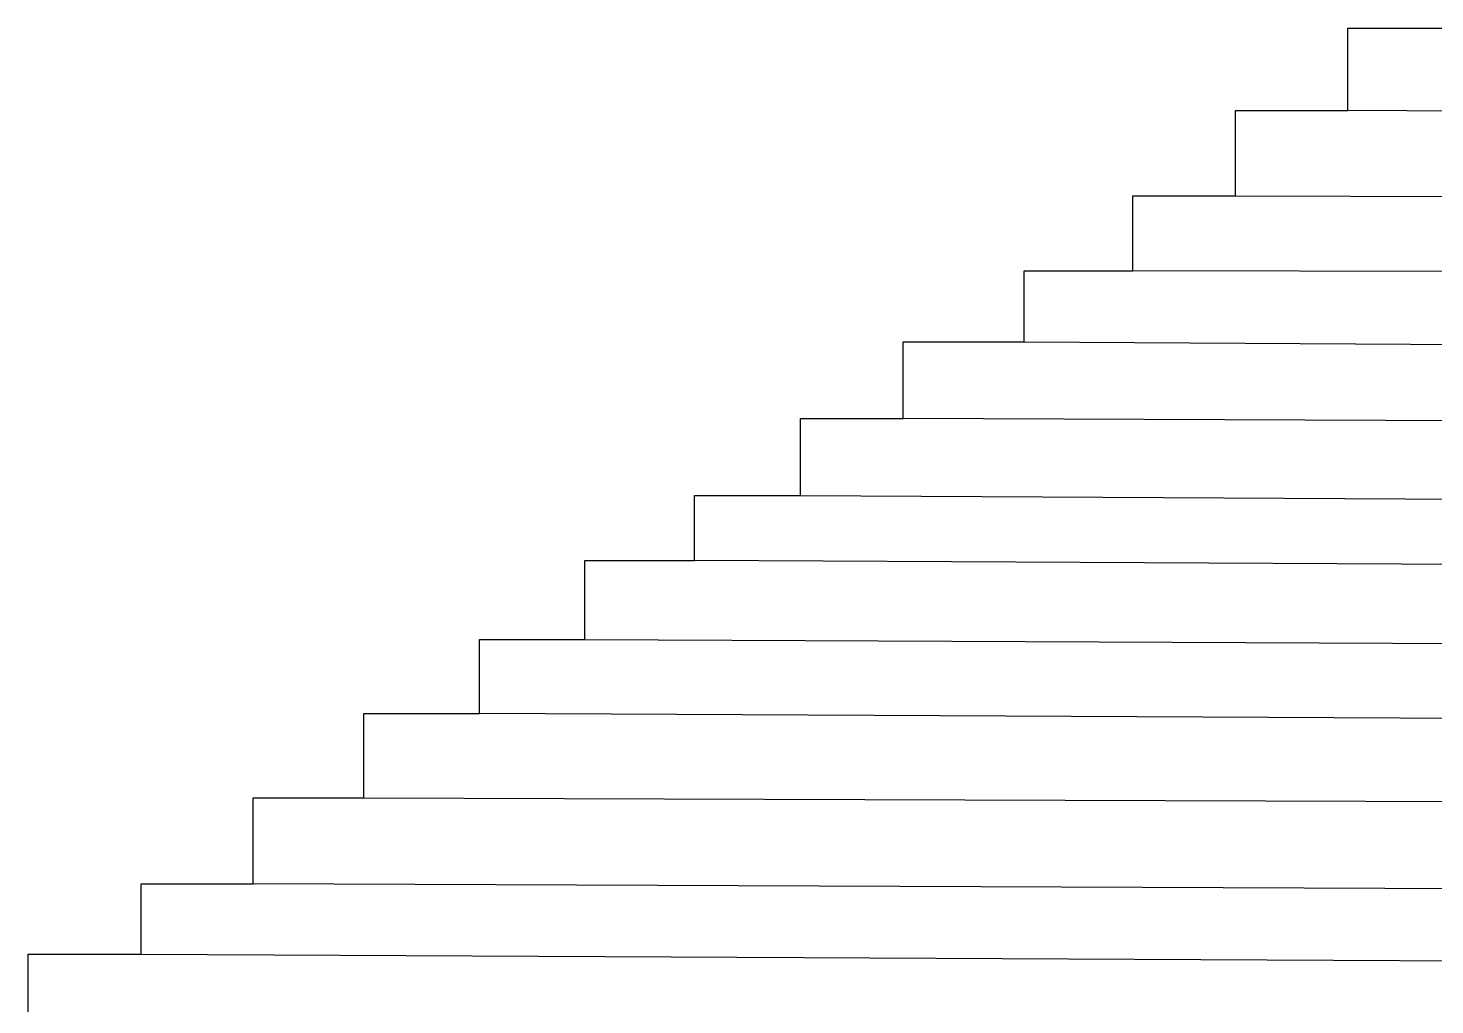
# Model space of a CAD drawing. Header units: inches. Extents: x 155 to 361, y 91 to 381.
# Drawn here: x 178.23 to 214.32, y 310.24 to 335.3 of the extents above; entities that cross this region are included whole.
import ezdxf

# ---------------------------------------------------------------- set-up
doc = ezdxf.new("R2010")
doc.units = ezdxf.units.IN
doc.header["$MEASUREMENT"] = 0
doc.layers.add('çziigi', color=10, linetype='Continuous')

msp = doc.modelspace()

# ---------------------------------------------------------------- linework, layer by layer
at = {"layer": 'çziigi'}
for p, q in [((212.081, 333.181), (212.081, 335.298)), ((212.081, 335.298), (214.78, 335.298)), ((209.204, 330.997), (209.204, 333.181)), ((209.204, 333.181), (212.081, 333.181)), ((306.11, 332.841), (212.081, 333.181)), ((206.572, 329.076), (206.572, 330.997)), ((206.572, 330.997), (209.204, 330.997)), ((209.204, 330.997), (309.296, 330.75)), ((203.778, 327.248), (203.778, 329.076)), ((203.778, 329.076), (206.572, 329.076)), ((312.435, 328.802), (206.572, 329.076)), ((200.678, 325.287), (200.678, 327.248)), ((200.678, 327.248), (203.778, 327.248)), ((203.778, 327.248), (315.104, 326.602)), ((198.046, 323.304), (198.046, 325.287)), ((198.046, 325.287), (200.678, 325.287)), ((317.909, 324.749), (200.678, 325.287)), ((195.323, 321.64), (195.323, 323.304)), ((195.323, 323.304), (198.046, 323.304)), ((198.046, 323.304), (320.524, 322.659)), ((192.513, 319.612), (192.513, 321.64)), ((192.513, 321.64), (195.323, 321.64)), ((323.473, 320.996), (195.323, 321.64)), ((189.814, 317.713), (189.814, 319.612)), ((189.814, 319.612), (192.513, 319.612)), ((192.513, 319.612), (326.146, 319.035)), ((186.842, 315.551), (186.842, 317.713)), ((186.842, 317.713), (189.814, 317.713)), ((329.094, 317.04), (189.814, 317.713)), ((184.009, 313.345), (184.009, 315.551)), ((184.009, 315.551), (186.842, 315.551)), ((186.842, 315.551), (331.852, 315.092)), ((181.132, 311.54), (181.132, 313.345)), ((181.132, 313.345), (184.009, 313.345)), ((334.61, 312.716), (184.009, 313.345)), ((178.233, 309.713), (178.233, 311.54)), ((178.233, 311.54), (181.132, 311.54)), ((181.132, 311.54), (337.273, 310.768))]:
    msp.add_line(p, q, dxfattribs=at)

doc.saveas('drawing.dxf')
